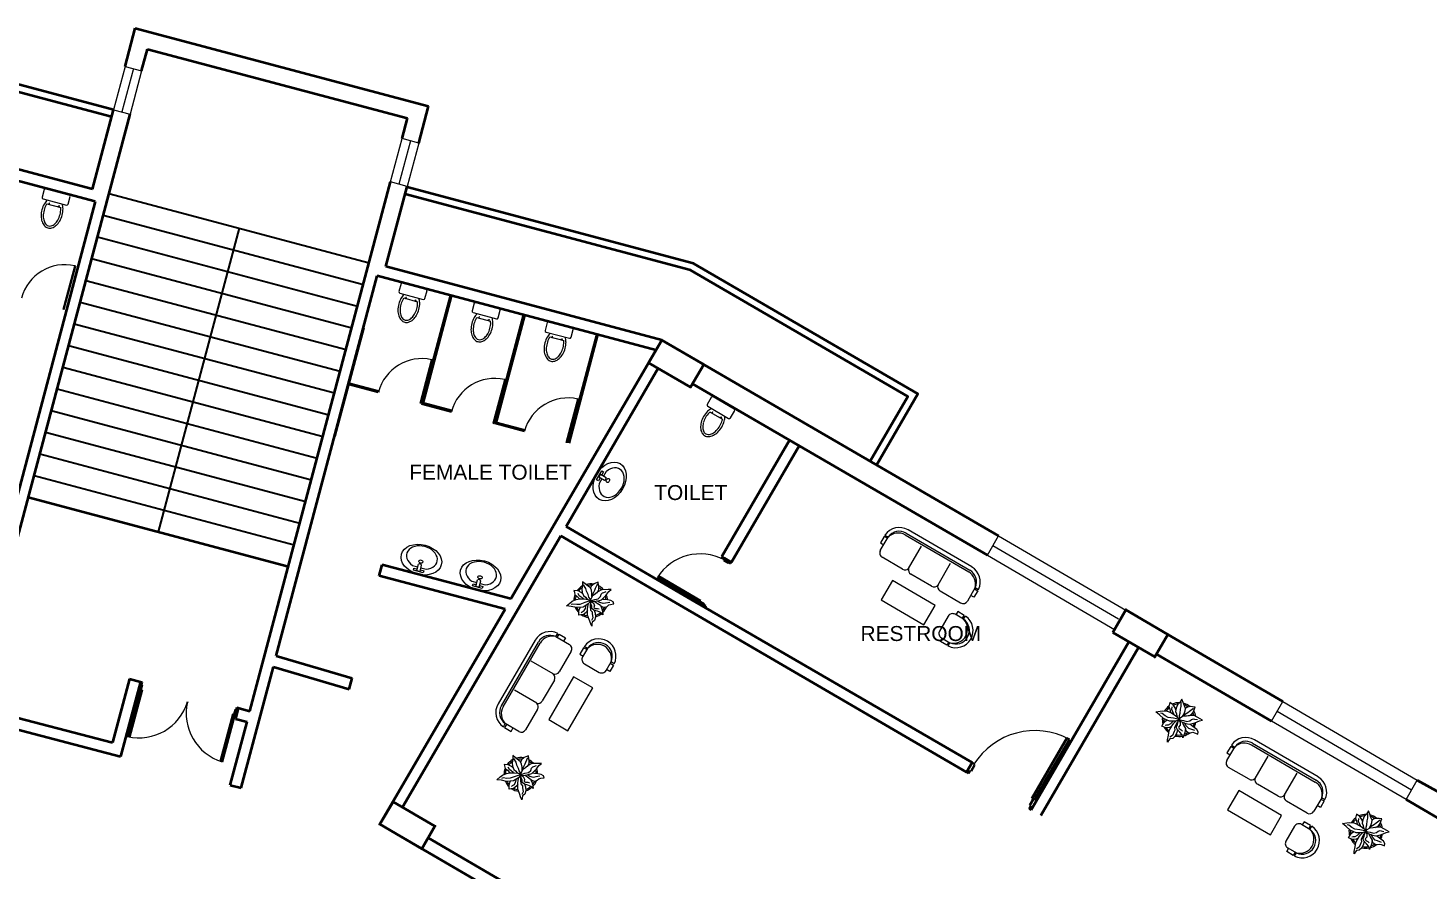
# Model space of a CAD drawing. Header units: millimetres. Extents: x 3079 to 579737, y 1565 to 1161826.
# Drawn here: x 116054 to 134780, y 326115 to 337371 of the extents above; entities that cross this region are included whole.
import ezdxf

# ---------------------------------------------------------------- set-up
doc = ezdxf.new("R2010")
doc.units = ezdxf.units.MM
for name, color, linetype, lineweight in [('1', 7, 'Continuous', 35), ('A_COL', 250, 'Continuous', 40), ('A_ELE1', 250, 'Continuous', 20), ('A_WIN-DOR', 250, 'Continuous', 30), ('DOOR', 250, 'Continuous', 15), ('IG-Area', 250, 'Continuous', 30), ('partition', 253, 'Continuous', 5), ('SILL', 251, 'Continuous', 18), ('WINDOW', 252, 'Continuous', 15)]:
    doc.layers.add(name, color=color, linetype=linetype, lineweight=lineweight)
doc.layers.add('FURNITURE', color=253, linetype='Continuous', lineweight=5, transparency=0.05)
doc.layers.add('TREES', color=72, linetype='Continuous', lineweight=5, transparency=0.05)
doc.styles.get("Standard").update_dxf_attribs({"font": 'arial.ttf'})

msp = doc.modelspace()

# ---------------------------------------------------------------- linework, layer by layer
for p, q in [((117136, 335158), (120616, 334232)), ((117137, 335157), (120616, 334232)), ((117059, 334868), (120539, 333942)), ((118876, 334695), (117796, 330636)), ((116982, 334578), (120462, 333652)), ((116905, 334288), (120385, 333362)), ((116828, 333998), (120308, 333072)), ((116751, 333708), (120231, 332782)), ((116673, 333418), (120154, 332492)), ((116596, 333128), (120077, 332202)), ((116519, 332838), (120000, 331912)), ((116442, 332548), (119922, 331622)), ((116365, 332258), (119845, 331333)), ((116288, 331968), (119768, 331043)), ((116211, 331678), (119691, 330753)), ((116134, 331389), (119614, 330463)), ((116056, 331099), (119536, 330173))]:
    msp.add_line(p, q)
at = {"layer": '1'}
for p, q in [((117198, 336279), (113236, 337333)), ((117352, 336859), (117488, 337371)), ((117488, 337371), (121412, 336328)), ((117172, 336183), (113223, 337233)), ((117574, 336800), (117651, 337090)), ((117651, 337090), (121131, 336165)), ((121281, 335834), (121412, 336328)), ((116915, 335216), (113095, 336232)), ((115315, 328307), (117420, 336220)), ((116915, 335216), (117198, 336279)), ((121058, 335893), (121131, 336165)), ((116954, 335051), (113095, 336078)), ((119023, 328240), (120904, 335314)), ((120841, 334181), (121126, 335254)), ((116954, 335051), (115632, 330083)), ((124531, 333200), (120841, 334181)), ((119374, 328977), (120725, 334056)), ((124452, 333065), (120725, 334056)), ((121705, 333796), (121319, 332347)), ((121716, 333793), (121334, 332355)), ((122683, 333536), (122297, 332087)), ((122694, 333533), (122312, 332095)), ((120540, 333364), (120155, 331914)), ((124531, 333200), (122514, 329739)), ((123661, 333276), (123275, 331826)), ((123672, 333273), (123287, 331823)), ((129037, 330582), (124531, 333200)), ((124660, 333124), (124660, 333124)), ((124484, 332822), (123251, 330706)), ((120739, 332501), (120353, 332604)), ((120742, 332513), (120356, 332615)), ((128886, 330323), (124941, 332614)), ((120742, 332513), (120739, 332501)), ((121717, 332241), (121319, 332347)), ((121720, 332252), (121334, 332355)), ((122287, 332089), (122276, 332092)), ((122695, 331981), (122297, 332087)), ((122698, 331992), (122312, 332095)), ((126238, 331861), (125332, 330306)), ((126368, 331785), (125462, 330231)), ((116057, 331098), (119536, 330173)), ((123120, 330778), (123118, 330779)), ((124979, 329701), (123251, 330706)), ((123179, 330582), (121065, 326953)), ((128606, 327421), (123179, 330582)), ((120752, 330049), (120791, 330194)), ((122514, 329739), (120791, 330194)), ((125462, 330231), (125331, 330306)), ((122435, 329602), (120752, 330049)), ((122435, 329602), (120759, 326726)), ((128681, 327550), (124979, 329701)), ((130900, 329499), (130740, 329592)), ((132837, 328365), (131300, 329262)), ((130779, 329165), (129470, 326918)), ((130909, 329089), (129599, 326843)), ((118904, 327212), (119336, 328832)), ((119336, 328832), (120350, 328533)), ((119374, 328977), (120389, 328678)), ((132686, 328106), (131147, 329000)), ((117412, 328669), (117186, 327817)), ((117412, 328669), (117557, 328630)), ((120350, 328533), (120389, 328678)), ((117557, 328630), (117292, 327634)), ((115315, 328307), (117186, 327817)), ((118867, 328282), (118828, 328137)), ((118845, 328287), (119023, 328240)), ((115131, 328200), (117292, 327634)), ((118759, 327250), (118984, 328095)), ((118828, 328137), (118984, 328095)), ((128681, 327550), (128606, 327421)), ((118759, 327250), (118904, 327212)), ((134637, 327315), (135063, 327081)), ((134486, 327056), (134906, 326811)), ((120889, 326651), (120889, 326650)), ((121019, 326575), (123052, 325394)), ((121406, 326545), (123163, 325522))]:
    msp.add_line(p, q, dxfattribs=at)
for points in [[(127405, 331529), (127958, 332481), (124956, 334225), (121124, 335244)], [(127319, 331580), (127821, 332444), (124917, 334132), (121098, 335148)]]:
    msp.add_lwpolyline(points, dxfattribs=at)
at = {"layer": 'A_COL'}
for points in [[(124354, 332897), (124531, 333200), (125092, 332872), (124916, 332570)], [(130564, 329290), (130740, 329593), (131302, 329265), (131125, 328963)], [(120936, 327028), (120759, 326726), (121321, 326399), (121497, 326701)]]:
    msp.add_lwpolyline(points, close=True, dxfattribs=at)
at = {"layer": 'A_ELE1', "transparency": 33554687}
for centre, radius, start, end in [((125045, 329665), 676, 61.5799, 148.0957), ((117539, 328557), 676, 256.8465, 343.3623), ((118846, 328209), 676, 166.8467, 253.3625), ((129522, 327012), 966, 61.5198, 148.0356)]:
    msp.add_arc(centre, radius, start, end, dxfattribs=at)
at = {"layer": 'A_WIN-DOR', "transparency": 33554687}
for p, q in [((125359, 330264), (125371, 330283)), ((125367, 330259), (125359, 330264)), ((125418, 330219), (125362, 330251)), ((125423, 330227), (125418, 330219)), ((125450, 330211), (125423, 330227)), ((125038, 329693), (124472, 330022)), ((125051, 329715), (124485, 330044)), ((125030, 329698), (125010, 329709)), ((125030, 329698), (125019, 329678)), ((125019, 329678), (125110, 329625)), ((125098, 329669), (125043, 329701)), ((125093, 329661), (125098, 329669)), ((125121, 329645), (125093, 329661)), ((117554, 328531), (117386, 327898)), ((117579, 328525), (117411, 327892)), ((117530, 328528), (117557, 328630)), ((117552, 328523), (117530, 328528)), ((117552, 328523), (117546, 328501)), ((117580, 328591), (117563, 328529)), ((117579, 328624), (117571, 328593)), ((117571, 328593), (117580, 328591)), ((118187, 328363), (118185, 328354)), ((118185, 328354), (118185, 328354)), ((118187, 328363), (118187, 328363)), ((118845, 328287), (118837, 328256)), ((118840, 328180), (118867, 328282)), ((118796, 328201), (118627, 327568)), ((118820, 328195), (118652, 327561)), ((118828, 328259), (118811, 328197)), ((118818, 328186), (118812, 328164)), ((118818, 328186), (118840, 328180)), ((118837, 328256), (118828, 328259)), ((129480, 327071), (129951, 327879)), ((129512, 327052), (129983, 327861)), ((128683, 327552), (128607, 327422)), ((128709, 327534), (128682, 327551)), ((128703, 327523), (128709, 327534)), ((128634, 327405), (128657, 327444)), ((128657, 327444), (128669, 327437)), ((128669, 327437), (128715, 327516)), ((129443, 326934), (129466, 326973)), ((129454, 326980), (129500, 327059)), ((129466, 326973), (129454, 326980)), ((129546, 327047), (129470, 326918)), ((129518, 327063), (129535, 327092)), ((129518, 327063), (129546, 327047)), ((129470, 326918), (129443, 326934))]:
    msp.add_line(p, q, dxfattribs=at)
at = {"layer": 'A_WIN-DOR'}
for p, q in [((125371, 330283), (125461, 330231)), ((125461, 330231), (125450, 330211)), ((125121, 329645), (125110, 329625)), ((117579, 328624), (117557, 328630)), ((118845, 328287), (118867, 328282)), ((129983, 327861), (129951, 327879)), ((128606, 327421), (128634, 327405))]:
    msp.add_line(p, q, dxfattribs=at)
at = {"layer": 'A_WIN-DOR', "transparency": 33554687}
for points in [[(125367, 330259), (125362, 330251)], [(125038, 329693), (125051, 329715)], [(117554, 328531), (117579, 328525)], [(118187, 328363), (118187, 328363)], [(118820, 328195), (118796, 328201)], [(128703, 327523), (128715, 327516)], [(129512, 327052), (129480, 327071)]]:
    msp.add_lwpolyline(points, dxfattribs=at)
at = {"layer": 'DOOR'}
for p, q in [((116526, 333613), (116680, 334192)), ((116537, 333609), (116692, 334189)), ((116692, 334189), (116680, 334192)), ((116537, 333609), (116526, 333613)), ((121299, 332357), (121453, 332936)), ((121310, 332354), (121465, 332933)), ((121465, 332933), (121453, 332936)), ((122276, 332092), (122430, 332672)), ((122287, 332089), (122442, 332669)), ((122442, 332669), (122430, 332672)), ((123254, 331832), (123408, 332412)), ((123265, 331829), (123420, 332409)), ((123420, 332409), (123408, 332412)), ((121310, 332354), (121299, 332357)), ((122287, 332089), (122276, 332092)), ((123265, 331829), (123254, 331832))]:
    msp.add_line(p, q, dxfattribs=at)
at = {"layer": 'FURNITURE'}
for p, q in [((116271, 335214), (116243, 335109)), ((116606, 335143), (116293, 335227)), ((116256, 335087), (116569, 335004)), ((116307, 335022), (116492, 334973)), ((116337, 335031), (116332, 335015)), ((116332, 335015), (116339, 335013)), ((116343, 335029), (116337, 335031)), ((116339, 335013), (116343, 335029)), ((116591, 335017), (116619, 335121)), ((116459, 334981), (116464, 334997)), ((116466, 334979), (116459, 334981)), ((116464, 334997), (116470, 334995)), ((116470, 334995), (116466, 334979)), ((121043, 333954), (121015, 333849)), ((121378, 333883), (121065, 333966)), ((121028, 333827), (121341, 333744)), ((121079, 333762), (121264, 333712)), ((121109, 333770), (121104, 333755)), ((121104, 333755), (121111, 333753)), ((121115, 333769), (121109, 333770)), ((121111, 333753), (121115, 333769)), ((121231, 333721), (121235, 333737)), ((121238, 333719), (121231, 333721)), ((121235, 333737), (121242, 333735)), ((121242, 333735), (121238, 333719)), ((121363, 333757), (121391, 333861)), ((122356, 333623), (122043, 333706)), ((122021, 333694), (121993, 333589)), ((122006, 333567), (122319, 333484)), ((122341, 333497), (122369, 333601)), ((122057, 333501), (122242, 333452)), ((122087, 333510), (122082, 333495)), ((122082, 333495), (122089, 333493)), ((122093, 333508), (122087, 333510)), ((122089, 333493), (122093, 333508)), ((122209, 333461), (122213, 333476)), ((122216, 333459), (122209, 333461)), ((122213, 333476), (122220, 333475)), ((122220, 333475), (122216, 333459)), ((122999, 333433), (122971, 333329)), ((123334, 333363), (123021, 333446)), ((123319, 333237), (123347, 333341)), ((122984, 333307), (123297, 333224)), ((123035, 333241), (123220, 333192)), ((123065, 333250), (123060, 333234)), ((123060, 333234), (123067, 333233)), ((123071, 333248), (123065, 333250)), ((123067, 333233), (123071, 333248)), ((123187, 333201), (123191, 333216)), ((123194, 333199), (123187, 333201)), ((123191, 333216), (123198, 333214)), ((123198, 333214), (123194, 333199)), ((125193, 332432), (125139, 332339)), ((125498, 332276), (125218, 332439)), ((125145, 332314), (125425, 332151)), ((125177, 332237), (125343, 332141)), ((125208, 332238), (125200, 332224)), ((125200, 332224), (125206, 332220)), ((125206, 332220), (125214, 332234)), ((125214, 332234), (125208, 332238)), ((125450, 332158), (125504, 332251)), ((125314, 332158), (125322, 332172)), ((125320, 332154), (125314, 332158)), ((125328, 332168), (125320, 332154)), ((125322, 332172), (125328, 332168)), ((123659, 331333), (123727, 331450)), ((123683, 331319), (123659, 331333)), ((123706, 331358), (123683, 331319)), ((123710, 331407), (123688, 331369)), ((123688, 331369), (123763, 331325)), ((123731, 331344), (123695, 331282)), ((123710, 331407), (123785, 331363)), ((123727, 331450), (123751, 331436)), ((123751, 331436), (123728, 331396)), ((123789, 331443), (123753, 331382)), ((127454, 330385), (127560, 330566)), ((127516, 330592), (127560, 330566)), ((127785, 330594), (128636, 330100)), ((127800, 330619), (128651, 330124)), ((128676, 330167), (127825, 330662)), ((127832, 330144), (128006, 330444)), ((121198, 330185), (121267, 330166)), ((121208, 330123), (121215, 330150)), ((121215, 330150), (121259, 330138)), ((121254, 330118), (121276, 330202)), ((121297, 330107), (121319, 330191)), ((121309, 330155), (121378, 330137)), ((127753, 330135), (127478, 330295)), ((128226, 329928), (128395, 330218)), ((121339, 330088), (121208, 330123)), ((121254, 330118), (121297, 330107)), ((121302, 330127), (121346, 330115)), ((121346, 330115), (121339, 330088)), ((121989, 329974), (122058, 329956)), ((122045, 329908), (122068, 329992)), ((122088, 329896), (122111, 329980)), ((127615, 329985), (127465, 329727)), ((128188, 329652), (127615, 329985)), ((128140, 329910), (127863, 330071)), ((121999, 329912), (122007, 329939)), ((122130, 329877), (121999, 329912)), ((122007, 329939), (122051, 329928)), ((122045, 329908), (122088, 329896)), ((122093, 329916), (122138, 329904)), ((122101, 329944), (122170, 329926)), ((122138, 329904), (122130, 329877)), ((128528, 329684), (128254, 329844)), ((128724, 329890), (128619, 329708)), ((128724, 329890), (128767, 329865)), ((127465, 329727), (128038, 329394)), ((128038, 329394), (128188, 329652)), ((128568, 329466), (128593, 329509)), ((123115, 329235), (123140, 329278)), ((123115, 329235), (123296, 329130)), ((122838, 329187), (122342, 328336)), ((122385, 328311), (122881, 329162)), ((122410, 328297), (122905, 329147)), ((123320, 329039), (123160, 328764)), ((123538, 329078), (123495, 329104)), ((128361, 329109), (128386, 329152)), ((123077, 328737), (122786, 328906)), ((123895, 328871), (123852, 328896)), ((123094, 328651), (122933, 328374)), ((123352, 328699), (123018, 328126)), ((123610, 328548), (123352, 328699)), ((122860, 328343), (122560, 328517)), ((123276, 327975), (123610, 328548)), ((122869, 328264), (122709, 327989)), ((123018, 328126), (123276, 327975)), ((122412, 328028), (122437, 328071)), ((122618, 327966), (122437, 328071)), ((132089, 327577), (132194, 327758)), ((132151, 327783), (132194, 327758)), ((132420, 327786), (133270, 327290)), ((132434, 327810), (133285, 327315)), ((133310, 327358), (132459, 327853)), ((132466, 327336), (132640, 327636)), ((132387, 327327), (132112, 327487)), ((132860, 327119), (133029, 327409)), ((132249, 327177), (132098, 326919)), ((132821, 326843), (132249, 327177)), ((132774, 327101), (132497, 327263)), ((133162, 326875), (132887, 327035)), ((133358, 327080), (133253, 326899)), ((133358, 327080), (133401, 327055)), ((132098, 326919), (132671, 326586)), ((132671, 326586), (132821, 326843)), ((133201, 326657), (133227, 326700)), ((132994, 326300), (133019, 326343))]:
    msp.add_line(p, q, dxfattribs=at)
for points in [[(127550, 330549), (127506, 330574), (127456, 330488), (127500, 330463)], [(128714, 329872), (128757, 329847), (128707, 329761), (128664, 329786)], [(128551, 329476), (128576, 329519), (128490, 329569), (128465, 329526)], [(123132, 329225), (123157, 329268), (123243, 329218), (123218, 329175)], [(128369, 329162), (128344, 329119), (128258, 329169), (128283, 329212)], [(123528, 329061), (123485, 329086), (123435, 329000), (123478, 328975)], [(123842, 328879), (123885, 328853), (123835, 328767), (123792, 328793)], [(122454, 328061), (122429, 328018), (122515, 327968), (122540, 328011)], [(132184, 327741), (132141, 327766), (132091, 327680), (132134, 327655)], [(133348, 327063), (133391, 327038), (133341, 326952), (133298, 326977)], [(133184, 326667), (133209, 326710), (133123, 326760), (133098, 326717)], [(133001, 326353), (132976, 326310), (132890, 326360), (132916, 326403)]]:
    msp.add_lwpolyline(points, dxfattribs=at)
for points in [[(128568, 329466), (128454, 329533, 0.414214), (128363, 329509), (128247, 329309, 0.414214), (128271, 329219), (128386, 329152)], [(128386, 329152, 0.755929), (128568, 329466, 0.755929)], [(123538, 329078), (123472, 328964, 0.414214), (123496, 328873), (123695, 328757, 0.414214), (123785, 328781), (123852, 328896)], [(123852, 328896, 0.755929), (123538, 329078, 0.755929)], [(133201, 326657), (133087, 326724, 0.414214), (132996, 326700), (132880, 326501, 0.414214), (132904, 326410), (133019, 326343)], [(133019, 326343, 0.755929), (133201, 326657, 0.755929)]]:
    msp.add_lwpolyline(points, format="xyb", dxfattribs=at)
for centre, radius, start, end in [((116288, 335209), 18, 75.1045, 165.1045), ((116559, 334857), 330, 150.0314, 165.1045), ((116260, 335105), 18, 165.1045, 255.1045), ((116475, 334905), 233, 134.2011, 150.0314), ((116475, 334905), 204, 145.2805, 150.0314), ((116289, 334955), 233, 0.1776, 16.0079), ((116574, 335022), 18, 255.1045, 345.1045), ((116601, 335126), 18, 345.1045, 75.1045), ((116559, 334857), 330, 165.1045, 180.1776), ((116462, 334857), 233, 180.1776, 198.136), ((116559, 334857), 301, 165.1045, 180.1776), ((116462, 334857), 204, 180.1776, 198.136), ((116559, 334857), 301, 150.0314, 165.1045), ((116192, 334955), 301, 330.0314, 345.1045), ((116192, 334955), 330, 330.0314, 345.1045), ((116192, 334955), 301, 345.1045, 0.1776), ((116289, 334955), 204, 0.1776, 4.9285), ((116192, 334955), 330, 345.1045, 0.1776), ((116395, 334835), 162, 198.136, 222.6047), ((116395, 334835), 134, 198.136, 222.6047), ((116344, 334788), 93.1, 222.6047, 255.1045), ((116344, 334788), 64.3, 222.6047, 255.1045), ((116344, 334788), 93.1, 255.1045, 287.6043), ((116344, 334788), 64.3, 255.1045, 287.6043), ((116323, 334854), 134, 287.6043, 312.073), ((116323, 334854), 162, 287.6043, 312.073), ((116276, 334906), 204, 312.073, 330.0314), ((116276, 334906), 233, 312.073, 330.0314), ((121060, 333949), 18, 75.1045, 165.1045), ((121331, 333597), 330, 150.0314, 165.1045), ((121032, 333845), 18, 165.1045, 255.1045), ((121331, 333597), 301, 150.0314, 165.1045), ((121247, 333645), 233, 134.2011, 150.0314), ((121247, 333645), 204, 145.2805, 150.0314), ((121060, 333695), 204, 0.1776, 4.9285), ((121060, 333695), 233, 0.1776, 16.0079), ((121346, 333761), 18, 255.1045, 345.1045), ((121373, 333866), 18, 345.1045, 75.1045), ((122038, 333689), 18, 75.1045, 165.1045), ((121331, 333597), 330, 165.1045, 180.1776), ((121234, 333597), 233, 180.1776, 198.136), ((121167, 333575), 162, 198.136, 222.6047), ((121331, 333597), 301, 165.1045, 180.1776), ((121234, 333597), 204, 180.1776, 198.136), ((121167, 333575), 134, 198.136, 222.6047), ((121048, 333646), 204, 312.073, 330.0314), ((121048, 333646), 233, 312.073, 330.0314), ((120964, 333695), 301, 330.0314, 345.1045), ((120964, 333695), 330, 330.0314, 345.1045), ((120964, 333695), 301, 345.1045, 0.1776), ((120964, 333695), 330, 345.1045, 0.1776), ((122010, 333585), 18, 165.1045, 255.1045), ((122225, 333385), 233, 134.2011, 150.0314), ((122351, 333606), 18, 345.1045, 75.1045), ((121116, 333528), 93.1, 222.6047, 255.1045), ((121116, 333528), 64.3, 222.6047, 255.1045), ((121116, 333528), 93.1, 255.1045, 287.6043), ((121116, 333528), 64.3, 255.1045, 287.6043), ((121095, 333594), 134, 287.6043, 312.073), ((121095, 333594), 162, 287.6043, 312.073), ((122309, 333337), 330, 165.1045, 180.1776), ((122212, 333336), 233, 180.1776, 198.136), ((122309, 333337), 330, 150.0314, 165.1045), ((122309, 333337), 301, 165.1045, 180.1776), ((122212, 333336), 204, 180.1776, 198.136), ((122309, 333337), 301, 150.0314, 165.1045), ((122225, 333385), 204, 145.2805, 150.0314), ((121942, 333434), 301, 330.0314, 345.1045), ((121942, 333434), 330, 330.0314, 345.1045), ((121942, 333434), 301, 345.1045, 0.1776), ((122038, 333435), 204, 0.1776, 4.9285), ((121942, 333434), 330, 345.1045, 0.1776), ((122038, 333435), 233, 0.1776, 16.0079), ((122324, 333501), 18, 255.1045, 345.1045), ((122988, 333324), 18, 165.1045, 255.1045), ((123016, 333429), 18, 75.1045, 165.1045), ((123329, 333346), 18, 345.1045, 75.1045), ((122145, 333315), 162, 198.136, 222.6047), ((122145, 333315), 134, 198.136, 222.6047), ((122094, 333268), 93.1, 222.6047, 255.1045), ((122094, 333268), 64.3, 222.6047, 255.1045), ((122094, 333268), 93.1, 255.1045, 287.6043), ((122094, 333268), 64.3, 255.1045, 287.6043), ((122073, 333334), 134, 287.6043, 312.073), ((122073, 333334), 162, 287.6043, 312.073), ((122026, 333386), 204, 312.073, 330.0314), ((122026, 333386), 233, 312.073, 330.0314), ((123287, 333077), 330, 165.1045, 180.1776), ((123287, 333077), 330, 150.0314, 165.1045), ((123287, 333077), 301, 165.1045, 180.1776), ((123287, 333077), 301, 150.0314, 165.1045), ((123203, 333125), 233, 134.2011, 150.0314), ((123203, 333125), 204, 145.2805, 150.0314), ((122920, 333174), 301, 345.1045, 0.1776), ((123016, 333175), 204, 0.1776, 4.9285), ((122920, 333174), 330, 345.1045, 0.1776), ((123016, 333175), 233, 0.1776, 16.0079), ((123302, 333241), 18, 255.1045, 345.1045), ((123190, 333076), 233, 180.1776, 198.136), ((123123, 333054), 162, 198.136, 222.6047), ((123190, 333076), 204, 180.1776, 198.136), ((123123, 333054), 134, 198.136, 222.6047), ((123072, 333007), 64.3, 222.6047, 255.1045), ((123051, 333073), 134, 287.6043, 312.073), ((123051, 333073), 162, 287.6043, 312.073), ((123004, 333126), 204, 312.073, 330.0314), ((123004, 333126), 233, 312.073, 330.0314), ((122920, 333174), 301, 330.0314, 345.1045), ((122920, 333174), 330, 330.0314, 345.1045), ((123072, 333007), 93.1, 222.6047, 255.1045), ((123072, 333007), 93.1, 255.1045, 287.6043), ((123072, 333007), 64.3, 255.1045, 287.6043), ((125209, 332423), 18, 59.7481, 149.7481), ((125376, 332012), 330, 134.6749, 149.7481), ((125376, 332012), 301, 134.6749, 149.7481), ((125154, 332330), 18, 149.7481, 239.7481), ((125308, 332081), 233, 118.8446, 134.6749), ((125308, 332081), 204, 129.924, 134.6749), ((125489, 332260), 18, 329.7481, 59.7481), ((125283, 332037), 233, 164.8212, 182.7796), ((125212, 332034), 162, 182.7796, 207.2483), ((125376, 332012), 330, 149.7481, 164.8212), ((125283, 332037), 204, 164.8212, 182.7796), ((125212, 332034), 134, 182.7796, 207.2483), ((125376, 332012), 301, 149.7481, 164.8212), ((125048, 332203), 301, 314.6749, 329.7481), ((125048, 332203), 330, 314.6749, 329.7481), ((125048, 332203), 301, 329.7481, 344.8212), ((125048, 332203), 330, 329.7481, 344.8212), ((125142, 332178), 204, 344.8212, 349.5721), ((125142, 332178), 233, 344.8212, 0.6515), ((125434, 332167), 18, 239.7481, 329.7481), ((125151, 332002), 93.1, 207.2483, 239.7481), ((125151, 332002), 64.3, 207.2483, 239.7481), ((125151, 332002), 93.1, 239.7481, 272.2478), ((125151, 332002), 64.3, 239.7481, 272.2478), ((125148, 332071), 134, 272.2478, 296.7165), ((125148, 332071), 162, 272.2478, 296.7165), ((125117, 332134), 204, 296.7165, 314.6749), ((125117, 332134), 233, 296.7165, 314.6749), ((127708, 330461), 232, 59.8424, 145.7463), ((127708, 330461), 182, 59.8424, 144.6265), ((127691, 330431), 189, 59.8424, 134.0158), ((127512, 330352), 66.3, 149.8424, 239.8424), ((127786, 330192), 66.3, 239.8424, 313.3189), ((127896, 330128), 66.3, 166.3659, 239.8424), ((128559, 329967), 232, 333.9384, 59.8424), ((128541, 329936), 189, 345.669, 59.8424), ((128559, 329967), 182, 335.0583, 59.8424), ((128173, 329967), 66.3, 239.8424, 323.0485), ((128287, 329901), 66.3, 156.6363, 239.8424), ((128562, 329742), 66.3, 239.8424, 329.8424), ((128463, 329318), 232, 243.9384, 55.7463), ((128463, 329318), 182, 245.0583, 54.6265), ((123038, 329070), 232, 63.8738, 149.7777), ((123038, 329070), 182, 64.9937, 149.7777), ((123068, 329052), 189, 75.6044, 149.7777), ((123263, 329072), 66.3, 329.7777, 59.7777), ((123687, 328973), 232, 333.8738, 145.6817), ((123687, 328973), 182, 334.9937, 144.5618), ((123103, 328798), 66.3, 246.5717, 329.7777), ((123037, 328684), 66.3, 329.7777, 52.9838), ((122543, 328220), 232, 149.7777, 235.6817), ((122543, 328220), 182, 149.7777, 234.5618), ((122573, 328202), 189, 149.7777, 223.9511), ((122875, 328407), 66.3, 256.3012, 329.7777), ((122811, 328297), 66.3, 329.7777, 43.2543), ((122652, 328023), 66.3, 239.7777, 329.7777), ((132343, 327653), 232, 59.7777, 145.6817), ((132343, 327653), 182, 59.7777, 144.5618), ((132325, 327622), 189, 59.7777, 133.9511), ((132146, 327544), 66.3, 149.7777, 239.7777), ((132420, 327384), 66.3, 239.7777, 313.2543), ((132530, 327320), 66.3, 166.3012, 239.7777), ((133193, 327157), 232, 333.8738, 59.7777), ((133175, 327127), 189, 345.6044, 59.7777), ((133193, 327157), 182, 334.9937, 59.7777), ((132807, 327159), 66.3, 239.7777, 322.9838), ((132921, 327092), 66.3, 156.5717, 239.7777), ((133195, 326933), 66.3, 239.7777, 329.7777), ((133096, 326508), 232, 243.8738, 55.6817), ((133096, 326508), 182, 244.9937, 54.5618)]:
    msp.add_arc(centre, radius, start, end, dxfattribs=at)
for centre, major_axis, start_param, end_param in [((123834, 331309), (-139, -239), 1.570796326794886, 7.853981633974473), ((123860, 331294), (-106, -182), -1.109185, 4.250778), ((123766, 331349), (13.1, 22.5), 3.694408, 5.73037), ((123811, 331322), (14.4, 24.7), -1.570796, 4.712389), ((121315, 330264), (267, -71), 1.570796326794886, 7.853981633974473), ((121323, 330292), (203, -54), -1.109185, 4.250778), ((121295, 330187), (-25.1, 6.7), 3.694408, 5.73037), ((121309, 330238), (-27.6, 7.3), -1.570796, 4.712389), ((122107, 330053), (267, -71), 1.570796326794886, 7.853981633974473), ((122115, 330082), (203, -54), -1.109185, 4.250778), ((122087, 329977), (-25.1, 6.7), 3.694408, 5.73037), ((122100, 330028), (-27.6, 7.3), -1.570796, 4.712389)]:
    msp.add_ellipse(centre, major_axis=major_axis, ratio=0.723214, start_param=start_param, end_param=end_param, dxfattribs=at)
at = {"layer": 'partition'}
for centre in [(116547, 333607), (121320, 332351), (122297, 332087), (123275, 331826)]:
    msp.add_arc(centre, 600, 77.2058, 165.1045, dxfattribs=at)
at = {"layer": 'SILL'}
for p, q in [((117352, 336859), (117198, 336279)), ((117574, 336800), (117420, 336220)), ((120904, 335314), (121058, 335893)), ((121281, 335834), (121126, 335254)), ((129037, 330582), (130738, 329589)), ((128886, 330322), (130587, 329330)), ((132837, 328365), (134637, 327315)), ((134486, 327056), (132686, 328106))]:
    msp.add_line(p, q, dxfattribs=at)
at = {"layer": 'TREES'}
for p, q in [((123508, 329939), (123470, 329969)), ((123470, 329969), (123472, 329916)), ((123679, 329964), (123646, 329951)), ((123684, 329928), (123679, 329964)), ((123411, 329845), (123356, 329851)), ((123356, 329851), (123362, 329831)), ((123362, 329831), (123370, 329795)), ((123370, 329795), (123400, 329771)), ((123400, 329771), (123432, 329739)), ((123454, 329824), (123411, 329845)), ((123428, 329781), (123411, 329813)), ((123452, 329762), (123428, 329781)), ((123474, 329806), (123454, 329824)), ((123472, 329916), (123461, 329873)), ((123461, 329873), (123467, 329826)), ((123467, 329826), (123483, 329784)), ((123516, 329879), (123483, 329929)), ((123483, 329784), (123509, 329764)), ((123546, 329909), (123508, 329939)), ((123525, 329842), (123516, 329879)), ((123547, 329797), (123525, 329842)), ((123576, 329885), (123546, 329909)), ((123557, 329763), (123547, 329797)), ((123589, 329855), (123576, 329885)), ((123587, 329910), (123578, 329886)), ((123603, 329779), (123578, 329728)), ((123625, 329942), (123587, 329910)), ((123597, 329814), (123589, 329855)), ((123596, 329770), (123597, 329814)), ((123633, 329852), (123597, 329782)), ((123640, 329803), (123603, 329779)), ((123646, 329951), (123625, 329942)), ((123642, 329877), (123633, 329852)), ((123676, 329834), (123640, 329803)), ((123669, 329939), (123642, 329877)), ((123667, 329822), (123690, 329864)), ((123726, 329862), (123676, 329834)), ((123680, 329742), (123711, 329770)), ((123691, 329899), (123684, 329928)), ((123690, 329864), (123691, 329899)), ((123711, 329770), (123722, 329800)), ((123722, 329800), (123738, 329818)), ((123815, 329863), (123726, 329862)), ((123738, 329818), (123754, 329824)), ((123754, 329824), (123789, 329836)), ((123758, 329758), (123783, 329784)), ((123783, 329784), (123821, 329836)), ((123853, 329863), (123815, 329863)), ((123821, 329836), (123853, 329863)), ((123256, 329646), (123302, 329682)), ((123321, 329638), (123256, 329646)), ((123302, 329682), (123333, 329708)), ((123343, 329670), (123318, 329664)), ((123389, 329623), (123321, 329638)), ((123333, 329708), (123385, 329730)), ((123393, 329662), (123343, 329670)), ((123385, 329730), (123433, 329738)), ((123479, 329630), (123389, 329623)), ((123437, 329666), (123393, 329662)), ((123422, 329566), (123425, 329595)), ((123425, 329595), (123442, 329629)), ((123433, 329738), (123494, 329739)), ((123503, 329690), (123437, 329666)), ((123482, 329743), (123452, 329762)), ((123466, 329567), (123492, 329583)), ((123546, 329671), (123479, 329630)), ((123492, 329583), (123509, 329612)), ((123494, 329739), (123542, 329732)), ((123584, 329717), (123503, 329690)), ((123509, 329764), (123529, 329738)), ((123509, 329612), (123520, 329656)), ((123537, 329588), (123519, 329558)), ((123529, 329738), (123539, 329735)), ((123539, 329601), (123542, 329637)), ((123539, 329562), (123539, 329601)), ((123542, 329732), (123588, 329719)), ((123542, 329637), (123552, 329678)), ((123588, 329719), (123546, 329671)), ((123583, 329726), (123557, 329763)), ((123576, 329703), (123575, 329639)), ((123575, 329639), (123578, 329589)), ((123578, 329728), (123584, 329714)), ((123578, 329708), (123584, 329709)), ((123583, 329670), (123578, 329708)), ((123578, 329589), (123599, 329564)), ((123580, 329713), (123611, 329703)), ((123595, 329644), (123583, 329670)), ((123584, 329714), (123634, 329732)), ((123584, 329709), (123611, 329688)), ((123596, 329609), (123595, 329644)), ((123627, 329584), (123596, 329609)), ((123611, 329703), (123683, 329714)), ((123611, 329688), (123629, 329655)), ((123629, 329655), (123623, 329623)), ((123623, 329623), (123641, 329611)), ((123673, 329574), (123627, 329584)), ((123628, 329707), (123667, 329682)), ((123628, 329589), (123639, 329550)), ((123634, 329732), (123680, 329742)), ((123641, 329611), (123672, 329611)), ((123701, 329689), (123663, 329713)), ((123667, 329682), (123710, 329654)), ((123672, 329611), (123693, 329604)), ((123683, 329714), (123726, 329727)), ((123748, 329677), (123701, 329689)), ((123710, 329654), (123729, 329604)), ((123711, 329648), (123736, 329634)), ((123726, 329727), (123758, 329758)), ((123729, 329604), (123737, 329564)), ((123736, 329634), (123771, 329628)), ((123760, 329730), (123741, 329733)), ((123778, 329682), (123748, 329677)), ((123807, 329725), (123760, 329730)), ((123771, 329628), (123799, 329638)), ((123834, 329692), (123778, 329682)), ((123799, 329638), (123821, 329659)), ((123851, 329717), (123807, 329725)), ((123821, 329659), (123846, 329666)), ((123846, 329666), (123883, 329671)), ((123880, 329699), (123851, 329717)), ((123890, 329672), (123880, 329699)), ((123883, 329671), (123890, 329672)), ((123421, 329521), (123422, 329566)), ((123448, 329525), (123421, 329521)), ((123480, 329528), (123448, 329525)), ((123453, 329556), (123466, 329567)), ((123519, 329558), (123480, 329528)), ((123539, 329520), (123539, 329562)), ((123559, 329463), (123539, 329520)), ((123580, 329404), (123559, 329463)), ((123594, 329376), (123580, 329404)), ((123608, 329485), (123591, 329448)), ((123595, 329401), (123594, 329376)), ((123602, 329430), (123595, 329401)), ((123599, 329564), (123602, 329543)), ((123602, 329543), (123608, 329485)), ((123632, 329452), (123602, 329430)), ((123646, 329496), (123632, 329452)), ((123639, 329550), (123646, 329496)), ((123716, 329557), (123673, 329574)), ((123743, 329528), (123716, 329557)), ((123737, 329564), (123743, 329528)), ((131323, 328336), (131311, 328300)), ((131311, 328300), (131326, 328265)), ((131328, 328356), (131323, 328336)), ((131372, 328322), (131328, 328356)), ((131355, 328259), (131356, 328295)), ((131399, 328283), (131372, 328322)), ((131406, 328257), (131399, 328283)), ((131412, 328278), (131404, 328233)), ((131430, 328322), (131412, 328278)), ((131461, 328353), (131430, 328322)), ((131485, 328400), (131461, 328353)), ((131469, 328263), (131480, 328299)), ((131480, 328299), (131477, 328359)), ((131503, 328355), (131485, 328400)), ((131521, 328310), (131503, 328355)), ((131535, 328274), (131521, 328310)), ((131531, 328242), (131535, 328274)), ((131557, 328290), (131537, 328274)), ((131606, 328299), (131557, 328290)), ((131642, 328274), (131588, 328234)), ((131629, 328296), (131606, 328299)), ((131664, 328291), (131629, 328296)), ((131650, 328257), (131664, 328291)), ((131138, 328229), (131196, 328237)), ((131190, 328189), (131138, 328229)), ((131242, 328142), (131190, 328189)), ((131196, 328237), (131235, 328243)), ((131225, 328206), (131200, 328213)), ((131265, 328174), (131225, 328206)), ((131235, 328243), (131292, 328236)), ((131241, 328076), (131258, 328100)), ((131322, 328103), (131242, 328142)), ((131258, 328100), (131290, 328121)), ((131304, 328155), (131265, 328174)), ((131292, 328236), (131338, 328219)), ((131374, 328143), (131304, 328155)), ((131401, 328104), (131322, 328103)), ((131326, 328265), (131337, 328221)), ((131338, 328219), (131391, 328190)), ((131340, 328072), (131371, 328105)), ((131365, 328230), (131355, 328259)), ((131382, 328199), (131365, 328230)), ((131457, 328126), (131374, 328143)), ((131381, 328077), (131410, 328108)), ((131391, 328190), (131429, 328159)), ((131461, 328125), (131401, 328104)), ((131404, 328233), (131416, 328203)), ((131444, 328117), (131410, 328062)), ((131416, 328203), (131420, 328171)), ((131420, 328171), (131427, 328163)), ((131429, 328159), (131461, 328125)), ((131430, 328057), (131432, 328085)), ((131432, 328085), (131447, 328120)), ((131447, 328120), (131453, 328118)), ((131452, 328123), (131473, 328099)), ((131453, 328118), (131466, 328087)), ((131458, 328138), (131455, 328122)), ((131455, 328122), (131508, 328113)), ((131457, 328178), (131466, 328213)), ((131460, 328134), (131457, 328178)), ((131505, 328169), (131458, 328138)), ((131466, 328087), (131465, 328049)), ((131466, 328213), (131469, 328263)), ((131473, 328099), (131541, 328073)), ((131490, 328094), (131511, 328053)), ((131494, 328165), (131518, 328202)), ((131568, 328217), (131501, 328175)), ((131549, 328171), (131505, 328169)), ((131508, 328113), (131553, 328098)), ((131518, 328202), (131531, 328242)), ((131595, 328180), (131549, 328171)), ((131553, 328098), (131594, 328107)), ((131588, 328234), (131568, 328217)), ((131581, 328174), (131623, 328199)), ((131594, 328107), (131618, 328127)), ((131653, 328179), (131595, 328180)), ((131618, 328127), (131641, 328135)), ((131623, 328199), (131641, 328228)), ((131641, 328228), (131650, 328257)), ((131641, 328135), (131658, 328132)), ((131731, 328135), (131653, 328179)), ((131658, 328132), (131695, 328125)), ((131663, 328082), (131722, 328109)), ((131722, 328109), (131763, 328116)), ((131763, 328116), (131731, 328135)), ((131218, 328038), (131241, 328076)), ((131243, 328028), (131218, 328038)), ((131272, 328014), (131243, 328028)), ((131263, 328052), (131280, 328055)), ((131321, 328021), (131272, 328014)), ((131280, 328055), (131310, 328055)), ((131296, 327856), (131308, 327918)), ((131308, 327918), (131319, 327978)), ((131310, 328055), (131340, 328072)), ((131319, 327978), (131340, 328014)), ((131352, 328037), (131321, 328021)), ((131361, 327912), (131328, 327889)), ((131340, 328014), (131360, 328048)), ((131360, 328048), (131381, 328077)), ((131385, 327966), (131361, 327912)), ((131400, 327903), (131365, 327872)), ((131393, 327986), (131385, 327966)), ((131410, 328062), (131387, 328018)), ((131387, 328018), (131393, 327986)), ((131420, 327953), (131400, 327903)), ((131413, 328025), (131430, 328057)), ((131427, 327989), (131413, 328025)), ((131431, 327992), (131420, 327953)), ((131462, 327957), (131427, 327989)), ((131465, 328049), (131444, 328024)), ((131444, 328024), (131453, 328004)), ((131453, 328004), (131480, 327989)), ((131491, 327920), (131462, 327957)), ((131480, 327989), (131494, 327972)), ((131499, 327881), (131491, 327920)), ((131512, 327916), (131499, 327881)), ((131511, 328053), (131534, 328007)), ((131526, 327954), (131512, 327916)), ((131545, 328042), (131524, 328081)), ((131534, 328007), (131526, 327954)), ((131532, 328001), (131547, 327977)), ((131541, 328073), (131585, 328062)), ((131579, 328008), (131545, 328042)), ((131547, 327977), (131574, 327954)), ((131574, 327954), (131603, 327948)), ((131608, 327997), (131579, 328008)), ((131585, 328062), (131628, 328073)), ((131616, 328047), (131601, 328060)), ((131603, 327948), (131633, 327955)), ((131660, 327978), (131608, 327997)), ((131654, 328020), (131616, 328047)), ((131628, 328073), (131663, 328082)), ((131633, 327955), (131658, 327949)), ((131688, 327991), (131654, 328020)), ((131658, 327949), (131692, 327935)), ((131704, 327960), (131688, 327991)), ((131692, 327935), (131699, 327932)), ((131699, 327932), (131704, 327960)), ((131294, 327825), (131296, 327856)), ((131308, 327847), (131294, 327825)), ((131328, 327868), (131308, 327847)), ((131365, 327872), (131328, 327868)), ((122478, 327520), (122423, 327527)), ((122423, 327527), (122429, 327507)), ((122539, 327592), (122528, 327549)), ((122528, 327549), (122534, 327502)), ((122575, 327615), (122537, 327644)), ((122537, 327644), (122539, 327592)), ((122583, 327555), (122550, 327605)), ((122613, 327584), (122575, 327615)), ((122592, 327518), (122583, 327555)), ((122643, 327561), (122613, 327584)), ((122656, 327530), (122643, 327561)), ((122654, 327586), (122645, 327562)), ((122692, 327618), (122654, 327586)), ((122664, 327490), (122656, 327530)), ((122700, 327528), (122664, 327458)), ((122713, 327627), (122692, 327618)), ((122709, 327553), (122700, 327528)), ((122736, 327614), (122709, 327553)), ((122746, 327640), (122713, 327627)), ((122733, 327497), (122757, 327540)), ((122793, 327538), (122743, 327510)), ((122751, 327604), (122746, 327640)), ((122758, 327574), (122751, 327604)), ((122757, 327540), (122758, 327574)), ((122882, 327539), (122793, 327538)), ((122920, 327539), (122882, 327539)), ((122888, 327512), (122920, 327539)), ((122323, 327322), (122369, 327358)), ((122369, 327358), (122400, 327383)), ((122410, 327345), (122385, 327339)), ((122400, 327383), (122452, 327405)), ((122460, 327338), (122410, 327345)), ((122429, 327507), (122437, 327470)), ((122437, 327470), (122467, 327447)), ((122452, 327405), (122500, 327414)), ((122504, 327342), (122460, 327338)), ((122467, 327447), (122499, 327415)), ((122521, 327500), (122478, 327520)), ((122495, 327457), (122478, 327489)), ((122519, 327437), (122495, 327457)), ((122500, 327414), (122561, 327415)), ((122570, 327366), (122504, 327342)), ((122549, 327419), (122519, 327437)), ((122541, 327481), (122521, 327500)), ((122534, 327502), (122550, 327459)), ((122613, 327347), (122546, 327306)), ((122550, 327459), (122576, 327440)), ((122561, 327415), (122609, 327408)), ((122651, 327393), (122570, 327366)), ((122576, 327440), (122596, 327414)), ((122614, 327473), (122592, 327518)), ((122596, 327414), (122606, 327410)), ((122609, 327408), (122655, 327394)), ((122609, 327312), (122619, 327354)), ((122655, 327394), (122613, 327347)), ((122624, 327439), (122614, 327473)), ((122650, 327402), (122624, 327439)), ((122643, 327378), (122642, 327315)), ((122670, 327454), (122645, 327404)), ((122645, 327404), (122651, 327390)), ((122645, 327383), (122651, 327385)), ((122650, 327345), (122645, 327383)), ((122647, 327388), (122678, 327378)), ((122662, 327320), (122650, 327345)), ((122651, 327390), (122701, 327408)), ((122651, 327385), (122678, 327364)), ((122663, 327446), (122664, 327490)), ((122707, 327479), (122670, 327454)), ((122678, 327378), (122750, 327390)), ((122678, 327364), (122696, 327331)), ((122695, 327382), (122734, 327358)), ((122701, 327408), (122747, 327418)), ((122743, 327510), (122707, 327479)), ((122768, 327365), (122730, 327388)), ((122734, 327358), (122777, 327329)), ((122747, 327418), (122778, 327446)), ((122750, 327390), (122793, 327403)), ((122815, 327353), (122768, 327365)), ((122778, 327446), (122789, 327475)), ((122789, 327475), (122805, 327494)), ((122793, 327403), (122825, 327434)), ((122805, 327494), (122821, 327500)), ((122827, 327405), (122807, 327409)), ((122845, 327358), (122815, 327353)), ((122821, 327500), (122856, 327512)), ((122825, 327434), (122850, 327459)), ((122874, 327401), (122827, 327405)), ((122901, 327367), (122845, 327358)), ((122850, 327459), (122888, 327512)), ((122866, 327314), (122888, 327334)), ((122918, 327393), (122874, 327401)), ((122888, 327334), (122913, 327342)), ((122913, 327342), (122950, 327347)), ((122947, 327375), (122918, 327393)), ((122957, 327348), (122947, 327375)), ((122950, 327347), (122957, 327348)), ((122388, 327314), (122323, 327322)), ((122456, 327299), (122388, 327314)), ((122546, 327306), (122456, 327299)), ((122488, 327197), (122489, 327241)), ((122515, 327201), (122488, 327197)), ((122489, 327241), (122492, 327271)), ((122492, 327271), (122509, 327305)), ((122547, 327203), (122515, 327201)), ((122520, 327231), (122533, 327243)), ((122533, 327243), (122559, 327258)), ((122586, 327234), (122547, 327203)), ((122559, 327258), (122576, 327288)), ((122576, 327288), (122587, 327332)), ((122604, 327263), (122586, 327234)), ((122606, 327277), (122609, 327312)), ((122606, 327238), (122606, 327277)), ((122606, 327196), (122606, 327238)), ((122626, 327138), (122606, 327196)), ((122642, 327315), (122645, 327265)), ((122645, 327265), (122666, 327240)), ((122675, 327160), (122658, 327124)), ((122663, 327284), (122662, 327320)), ((122694, 327260), (122663, 327284)), ((122666, 327240), (122669, 327219)), ((122669, 327219), (122675, 327160)), ((122696, 327331), (122690, 327299)), ((122690, 327299), (122708, 327287)), ((122740, 327250), (122694, 327260)), ((122695, 327265), (122706, 327225)), ((122713, 327171), (122698, 327127)), ((122706, 327225), (122713, 327171)), ((122708, 327287), (122739, 327287)), ((122739, 327287), (122760, 327279)), ((122783, 327233), (122740, 327250)), ((122777, 327329), (122796, 327279)), ((122778, 327323), (122803, 327310)), ((122810, 327203), (122783, 327233)), ((122796, 327279), (122804, 327240)), ((122803, 327310), (122838, 327304)), ((122804, 327240), (122810, 327203)), ((122838, 327304), (122866, 327314)), ((122647, 327079), (122626, 327138)), ((122661, 327051), (122647, 327079)), ((122662, 327077), (122661, 327051)), ((122669, 327105), (122662, 327077)), ((122698, 327127), (122669, 327105)), ((133820, 326842), (133808, 326807)), ((133808, 326807), (133822, 326771)), ((133824, 326862), (133820, 326842)), ((133869, 326829), (133824, 326862)), ((133852, 326765), (133853, 326802)), ((133895, 326790), (133869, 326829)), ((133903, 326764), (133895, 326790)), ((133908, 326785), (133900, 326740)), ((133927, 326828), (133908, 326785)), ((133958, 326860), (133927, 326828)), ((133982, 326906), (133958, 326860)), ((133966, 326770), (133977, 326806)), ((133977, 326806), (133974, 326866)), ((134000, 326862), (133982, 326906)), ((134017, 326816), (134000, 326862)), ((134032, 326781), (134017, 326816)), ((134027, 326748), (134032, 326781)), ((134054, 326797), (134034, 326780)), ((134103, 326805), (134054, 326797)), ((134139, 326780), (134085, 326741)), ((134125, 326803), (134103, 326805)), ((134161, 326797), (134125, 326803)), ((134147, 326764), (134161, 326797)), ((133635, 326736), (133693, 326743)), ((133686, 326696), (133635, 326736)), ((133738, 326649), (133686, 326696)), ((133693, 326743), (133732, 326750)), ((133721, 326712), (133697, 326719)), ((133761, 326681), (133721, 326712)), ((133732, 326750), (133789, 326743)), ((133819, 326610), (133738, 326649)), ((133738, 326582), (133755, 326606)), ((133755, 326606), (133787, 326627)), ((133801, 326662), (133761, 326681)), ((133789, 326743), (133834, 326726)), ((133870, 326650), (133801, 326662)), ((133898, 326611), (133819, 326610)), ((133822, 326771), (133834, 326728)), ((133834, 326726), (133888, 326696)), ((133836, 326579), (133868, 326611)), ((133862, 326737), (133852, 326765)), ((133879, 326706), (133862, 326737)), ((133954, 326632), (133870, 326650)), ((133877, 326583), (133907, 326614)), ((133888, 326696), (133925, 326666)), ((133958, 326631), (133898, 326611)), ((133900, 326740), (133913, 326710)), ((133940, 326623), (133907, 326569)), ((133913, 326710), (133917, 326678)), ((133917, 326678), (133923, 326670)), ((133925, 326666), (133958, 326631)), ((133926, 326563), (133929, 326591)), ((133929, 326591), (133944, 326627)), ((133944, 326627), (133950, 326625)), ((133948, 326630), (133970, 326606)), ((133950, 326625), (133962, 326593)), ((133954, 326645), (133952, 326629)), ((133952, 326629), (134005, 326620)), ((133953, 326685), (133962, 326719)), ((133957, 326640), (133953, 326685)), ((134002, 326675), (133954, 326645)), ((133962, 326719), (133966, 326770)), ((133962, 326593), (133962, 326555)), ((133970, 326606), (134038, 326579)), ((133987, 326600), (134008, 326559)), ((133991, 326671), (134014, 326709)), ((134065, 326724), (133998, 326681)), ((134046, 326678), (134002, 326675)), ((134005, 326620), (134050, 326605)), ((134014, 326709), (134027, 326748)), ((134041, 326549), (134020, 326588)), ((134092, 326687), (134046, 326678)), ((134050, 326605), (134090, 326614)), ((134085, 326741), (134065, 326724)), ((134078, 326681), (134119, 326706)), ((134090, 326614), (134115, 326633)), ((134149, 326686), (134092, 326687)), ((134115, 326633), (134138, 326641)), ((134119, 326706), (134138, 326735)), ((134125, 326579), (134160, 326589)), ((134138, 326735), (134147, 326764)), ((134138, 326641), (134155, 326639)), ((134227, 326642), (134149, 326686)), ((134155, 326639), (134191, 326631)), ((134160, 326589), (134219, 326615)), ((134219, 326615), (134260, 326623)), ((134260, 326623), (134227, 326642)), ((133715, 326545), (133738, 326582)), ((133740, 326534), (133715, 326545)), ((133768, 326520), (133740, 326534)), ((133759, 326558), (133777, 326561)), ((133818, 326527), (133768, 326520)), ((133777, 326561), (133807, 326562)), ((133793, 326363), (133805, 326424)), ((133805, 326424), (133815, 326484)), ((133807, 326562), (133836, 326579)), ((133815, 326484), (133836, 326520)), ((133848, 326543), (133818, 326527)), ((133858, 326419), (133825, 326396)), ((133836, 326520), (133856, 326554)), ((133856, 326554), (133877, 326583)), ((133882, 326473), (133858, 326419)), ((133896, 326409), (133861, 326378)), ((133890, 326492), (133882, 326473)), ((133907, 326569), (133884, 326524)), ((133884, 326524), (133890, 326492)), ((133917, 326459), (133896, 326409)), ((133910, 326532), (133926, 326563)), ((133924, 326495), (133910, 326532)), ((133927, 326499), (133917, 326459)), ((133959, 326463), (133924, 326495)), ((133962, 326555), (133940, 326531)), ((133940, 326531), (133950, 326511)), ((133950, 326511), (133976, 326496)), ((133987, 326427), (133959, 326463)), ((133976, 326496), (133991, 326479)), ((133996, 326388), (133987, 326427)), ((134009, 326423), (133996, 326388)), ((134008, 326559), (134031, 326514)), ((134022, 326460), (134009, 326423)), ((134031, 326514), (134022, 326460)), ((134029, 326508), (134043, 326484)), ((134038, 326579), (134082, 326569)), ((134075, 326515), (134041, 326549)), ((134043, 326484), (134071, 326461)), ((134071, 326461), (134100, 326455)), ((134104, 326503), (134075, 326515)), ((134082, 326569), (134125, 326579)), ((134112, 326554), (134097, 326567)), ((134100, 326455), (134130, 326462)), ((134157, 326484), (134104, 326503)), ((134150, 326526), (134112, 326554)), ((134130, 326462), (134155, 326456)), ((134185, 326498), (134150, 326526)), ((134155, 326456), (134189, 326441)), ((134201, 326467), (134185, 326498)), ((134189, 326441), (134196, 326439)), ((134196, 326439), (134201, 326467)), ((133790, 326332), (133793, 326363)), ((133804, 326354), (133790, 326332)), ((133825, 326374), (133804, 326354)), ((133861, 326378), (133825, 326374))]:
    msp.add_line(p, q, dxfattribs=at)
for centre, radius, start, end in [((123579, 329715), 226, 158.5862, 179.7442), ((123579, 329715), 207, 160.6559, 177.5057), ((123579, 329715), 226, 118.3455, 144.4541), ((123579, 329715), 207, 123.3868, 142.0756), ((123579, 329715), 226, 79.7038, 106.1281), ((123579, 329715), 207, 84.1886, 102.4028), ((123579, 329715), 226, 40.6606, 61.3393), ((123579, 329715), 207, 45.0835, 57.5023), ((123579, 329715), 207, 3.2699, 17.4002), ((123579, 329715), 226, 2.503, 20.4563), ((123579, 329715), 226, 202.9768, 225.8473), ((123579, 329715), 207, 206.2761, 221.1349), ((123579, 329715), 207, 318.4756, 335.3347), ((123579, 329715), 226, 314.8021, 339.1804), ((123579, 329715), 226, 236.9563, 262.295), ((123579, 329715), 207, 242.6899, 259.5345), ((123579, 329715), 207, 287.9864, 310.5771), ((123579, 329715), 226, 287.123, 310.9816), ((131452, 328126), 226, 128.3629, 149.521), ((131452, 328126), 207, 130.4326, 147.2825), ((131452, 328126), 226, 88.1222, 114.2309), ((131452, 328126), 207, 93.1635, 111.8523), ((131452, 328126), 226, 49.4805, 75.9048), ((131452, 328126), 207, 53.9653, 72.1795), ((131452, 328126), 226, 172.7536, 195.624), ((131452, 328126), 207, 176.0529, 190.9116), ((131452, 328126), 207, 14.8602, 27.279), ((131452, 328126), 226, 10.4373, 31.116), ((131452, 328126), 226, 332.2797, 350.233), ((131452, 328126), 226, 206.733, 232.0718), ((131452, 328126), 207, 212.4666, 229.3113), ((131452, 328126), 226, 256.8997, 280.7583), ((131452, 328126), 207, 257.7632, 280.3538), ((131452, 328126), 226, 284.5788, 308.9571), ((131452, 328126), 207, 288.2523, 305.1114), ((131452, 328126), 207, 333.0467, 347.177), ((122646, 327391), 226, 118.3455, 144.4541), ((122646, 327391), 207, 123.3868, 142.0756), ((122646, 327391), 226, 79.7038, 106.1281), ((122646, 327391), 207, 84.1886, 102.4028), ((122646, 327391), 226, 40.6606, 61.3393), ((122646, 327391), 207, 45.0835, 57.5023), ((122646, 327391), 226, 158.5862, 179.7442), ((122646, 327391), 207, 160.6559, 177.5057), ((122646, 327391), 207, 3.2699, 17.4002), ((122646, 327391), 226, 2.503, 20.4563), ((122646, 327391), 226, 202.9768, 225.8473), ((122646, 327391), 207, 206.2761, 221.1349), ((122646, 327391), 226, 236.9563, 262.295), ((122646, 327391), 207, 242.6899, 259.5345), ((122646, 327391), 207, 287.9864, 310.5771), ((122646, 327391), 226, 287.123, 310.9816), ((122646, 327391), 207, 318.4756, 335.3347), ((122646, 327391), 226, 314.8021, 339.1804), ((133949, 326632), 226, 128.3629, 149.521), ((133949, 326632), 207, 130.4326, 147.2825), ((133949, 326632), 226, 88.1222, 114.2309), ((133949, 326632), 207, 93.1635, 111.8523), ((133949, 326632), 226, 49.4805, 75.9048), ((133949, 326632), 207, 53.9653, 72.1795), ((133949, 326632), 226, 172.7536, 195.624), ((133949, 326632), 207, 176.0529, 190.9116), ((133949, 326632), 207, 14.8602, 27.279), ((133949, 326632), 207, 333.0467, 347.177), ((133949, 326632), 226, 10.4373, 31.116), ((133949, 326632), 226, 332.2797, 350.233), ((133949, 326632), 226, 206.733, 232.0718), ((133949, 326632), 207, 212.4666, 229.3113), ((133949, 326632), 226, 256.8997, 280.7583), ((133949, 326632), 207, 257.7632, 280.3538), ((133949, 326632), 226, 284.5788, 308.9571), ((133949, 326632), 207, 288.2523, 305.1114)]:
    msp.add_arc(centre, radius, start, end, dxfattribs=at)
at = {"layer": 'WINDOW'}
for p, q in [((117463, 336830), (117309, 336250)), ((117352, 336859), (117574, 336800)), ((117198, 336279), (117420, 336220)), ((121170, 335864), (121015, 335284)), ((121281, 335834), (121058, 335893)), ((121126, 335254), (120904, 335314)), ((128886, 330322), (129037, 330582)), ((128961, 330452), (130641, 329472)), ((132686, 328106), (132837, 328365)), ((132761, 328236), (134561, 327186)), ((134486, 327056), (134637, 327315))]:
    msp.add_line(p, q, dxfattribs=at)

# ---------------------------------------------------------------- texts
at = {"layer": 'IG-Area', "attachment_point": 1}
for s, insert, char_height in [('FEMALE TOILET', (121153, 331533), 200), ('{\\H0.4x;TOILET}  ', (124430, 331261), 500), ('{\\H0.4x;RESTROOM}  ', (127189, 329376), 500)]:
    msp.add_mtext_dynamic_manual_height_columns(s, width=38356.19, gutter_width=12.5, heights=[0], dxfattribs=dict(at, insert=insert, char_height=char_height))

doc.saveas('drawing.dxf')
